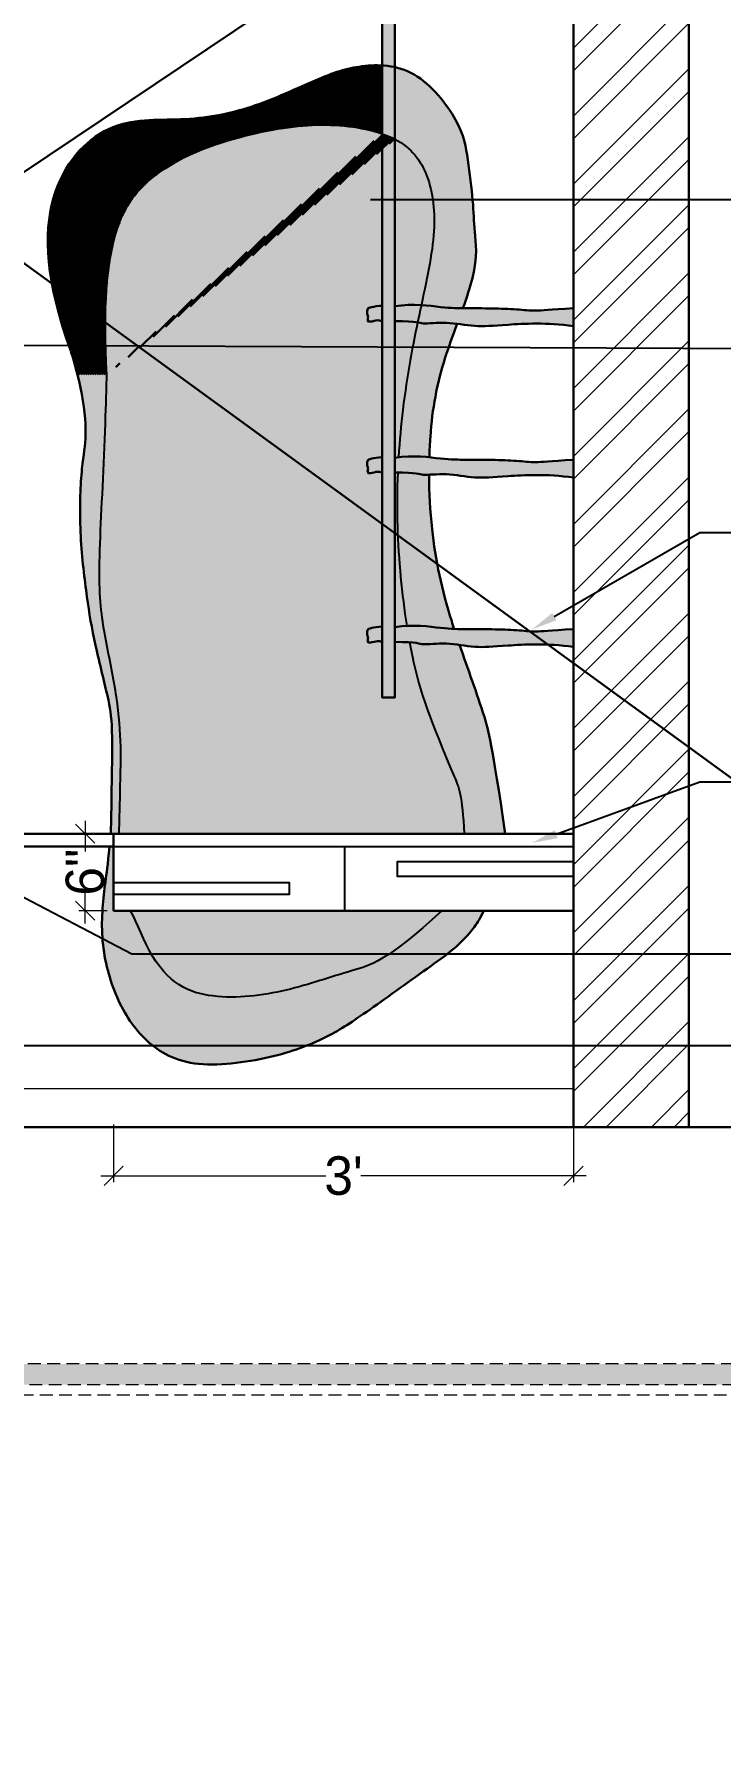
# Model space of a CAD drawing. Header units: millimetres. Extents: x 56222 to 3066687, y -650199 to -121287.
# Drawn here: x 132423.8 to 132477.3, y -183119.5 to -182987 of the extents above; entities that cross this region are included whole.
import ezdxf
from ezdxf import colors
from ezdxf.entities.mleader import LeaderData, LeaderLine
from ezdxf.math import Vec2, Vec3

# ---------------------------------------------------------------- set-up
doc = ezdxf.new("R2010")
doc.units = ezdxf.units.MM
doc.header["$MEASUREMENT"] = 0
doc.header["$PDMODE"] = 35
doc.linetypes.add('DASHED', pattern=[0.75, 0.5, -0.25])
doc.linetypes.add('DASHEDX2', pattern=[1.5, 1, -0.5])
doc.layers.get('Defpoints').update_dxf_attribs({"color": 220})
doc.layers.add('AR HATCH-7', color=7, linetype='Continuous')
for name, color, linetype, lineweight in [('Dimension', 10, 'DASHEDX2', 20), ('FURNITURE', 32, 'Continuous', 9), ('furniture dimensions', 1, 'DASHED', 0), ('FURNITURE-1', 252, 'Continuous', 13), ('glass', 132, 'Continuous', 20), ('GROUND FLOOR  ( HATCH )', 251, 'Continuous', 9), ('SECTION ( HATCH  )', 252, 'Continuous', 9), ('SECTION ( SLAB PLine )', 104, 'Continuous', 30), ('Text', 7, 'Continuous', 15), ('wall', 7, 'Continuous', 30), ('XX~SLAB ( BEAM )~ ( DIM )', 7, 'Continuous', 9)]:
    doc.layers.add(name, color=color, linetype=linetype, lineweight=lineweight)
doc.styles.add('century g', font='GOTHIC.TTF')
doc.styles.add('style4', font='ARIALN.TTF')
doc.dimstyles.new('Archana', dxfattribs={"dimtxt": 2, "dimasz": 0.75, "dimexe": 0.5, "dimexo": 0.5, "dimgap": 0, "dimtad": 0, "dimzin": 0, "dimdsep": 46, "dimlunit": 4, "dimtxsty": 'century g', "dimblk": 'OBLIQUE', "dimcen": 0, "dimdle": 1, "dimclrd": 256, "dimclre": 256, "dimclrt": 256, "dimadec": 0, "dimazin": 0, "dimtfac": 1, "dimtofl": 0, "dimtmove": 1, "dimatfit": 3, "dimfxl": 1, "dimfxlon": 1, "dimtolj": 1, "dimtzin": 0, "dimlwd": -1, "dimlwe": -1, "dimarcsym": 0})

# ---------------------------------------------------------------- blocks, each defined once
blk = doc.blocks.new('_Oblique')
at = {"layer": 'wall', "color": 0, "lineweight": -2}
blk.add_line((-0.5, -0.5), (0.5, 0.5), dxfattribs=at)
blk = doc.blocks.new('*D216')
at = {"layer": 'Defpoints', "color": 0, "linetype": 'Continuous', "lineweight": 30, "transparency": 16777216}
for p in [(132430, -183055.36, 0), (132465.82, -183055.36), (132465.82, -183076.02)]:
    blk.add_point(p, dxfattribs=at)
at = {"layer": 'furniture dimensions', "color": 5, "linetype": 'ByBlock', "transparency": 16777216}
blk.add_line((132430, -183072.02), (132430, -183076.52), dxfattribs=at)
at = {"layer": 'furniture dimensions', "color": 5, "linetype": 'Continuous', "transparency": 16777216}
for p, q in [((132465.82, -183072.02), (132465.82, -183076.52)), ((132429, -183076.02), (132446.54, -183076.02)), ((132466.82, -183076.02), (132449.27, -183076.02))]:
    blk.add_line(p, q, dxfattribs=at)
at = {"layer": 'furniture dimensions', "color": 5, "linetype": 'Continuous', "transparency": 16777216, "xscale": 1.5, "yscale": 1.5, "zscale": 1.5, "rotation": 180}
blk.add_blockref('_Oblique', (132430, -183076.02), dxfattribs=at)
at = {"layer": 'furniture dimensions', "color": 5, "linetype": 'Continuous', "transparency": 16777216, "xscale": 1.5, "yscale": 1.5, "zscale": 1.5}
blk.add_blockref('_Oblique', (132465.82, -183076.02), dxfattribs=at)
at = {"layer": 'furniture dimensions', "linetype": 'Continuous', "lineweight": 0, "transparency": 16777216, "insert": (132447.91, -183076.02), "char_height": 3, "attachment_point": 5, "style": 'century g'}
blk.add_mtext("\\A1;3'", dxfattribs=at)
blk = doc.blocks.new('*D217')
at = {"layer": 'Defpoints', "color": 0, "linetype": 'Continuous', "lineweight": 30, "transparency": 16777216}
for p in [(132427.78, -183049.36), (132430, -183049.36, 0), (132430, -183055.36, 0)]:
    blk.add_point(p, dxfattribs=at)
at = {"layer": 'furniture dimensions', "color": 5, "linetype": 'Continuous', "transparency": 16777216}
for p, q in [((132427.78, -183048.36), (132427.78, -183050.75)), ((132429.5, -183049.36), (132427.28, -183049.36)), ((132427.78, -183056.36), (132427.78, -183053.97))]:
    blk.add_line(p, q, dxfattribs=at)
at = {"layer": 'furniture dimensions', "color": 5, "linetype": 'ByBlock', "transparency": 16777216}
blk.add_line((132429.5, -183055.36), (132427.28, -183055.36), dxfattribs=at)
at = {"layer": 'furniture dimensions', "color": 5, "linetype": 'Continuous', "transparency": 16777216, "xscale": 1.5, "yscale": 1.5, "zscale": 1.5}
for p, rotation in [((132427.78, -183049.36), 90), ((132427.78, -183055.36), 270)]:
    blk.add_blockref('_Oblique', p, dxfattribs=dict(at, rotation=rotation))
at = {"layer": 'furniture dimensions', "linetype": 'Continuous', "lineweight": 0, "transparency": 16777216, "insert": (132427.78, -183052.36), "char_height": 3, "attachment_point": 5, "rotation": 90, "style": 'century g'}
blk.add_mtext('\\A1;6"', dxfattribs=at)

msp = doc.modelspace()

# ---------------------------------------------------------------- hatches: boundary and pattern name
at = {"layer": 'AR HATCH-7', "lineweight": 18, "true_color": 0x939598, "transparency": 33554687}
h = msp.add_hatch(dxfattribs=at)
h.set_pattern_fill('ANSI32', color=252, scale=10)
h.set_pattern_definition([(45, (-1781.0957, 522.8204), (-2.65165043, 2.65165043), []), (45, (-1779.328, 522.8204), (-2.65165043, 2.65165043), [])])
h.paths.add_polyline_path([(132336.81, -182945.22), (132332.32, -182945.22), (132332.32, -183072.22), (132336.81, -183072.22)])
h.paths.add_polyline_path([(132474.82, -182945.22), (132465.82, -182945.22), (132465.82, -183072.22), (132474.82, -183072.22)])
at = {"layer": 'AR HATCH-7', "lineweight": 30, "true_color": 0xf1e8df, "transparency": 33554687}
h = msp.add_hatch(dxfattribs=at)
h.set_pattern_fill('ANSI31', color=254)
h.set_pattern_definition([(45, (-1781.09568, 522.8204), (-0.08838834765, 0.08838834765), [])])
edge = h.paths.add_edge_path()
edge.add_spline(control_points=[(132450.91, -182994.82), (132449.75, -182994.41), (132446.48, -182993.89), (132441.13, -182994.55), (132432.66, -182997.2), (132428.91, -183002.81), (132429.46, -183013.59)], knot_values=[0.012563, 0.012563, 0.012563, 0.012563, 0.775542, 1.775542, 2.775542, 3.762978, 3.762978, 3.762978, 3.762978], degree=3, periodic=0)
edge.add_spline(control_points=[(132451.91, -182995.24), (132451.61, -182995.08), (132451.27, -182994.94), (132450.91, -182994.82)], knot_values=[3.762978, 3.762978, 3.762978, 3.762978, 3.999076, 3.999076, 3.999076, 3.999076], degree=3, periodic=0)
edge.add_line((132450.91, -182994.82), (132450.91, -182989.49))
edge.add_spline(control_points=[(132450.91, -182989.49), (132450.37, -182989.46), (132448.52, -182989.59), (132446.16, -182990.37), (132440.71, -182993), (132435.3, -182993.92), (132429.48, -182993.46), (132424.37, -182999), (132424.68, -183006.27), (132426.68, -183011.82)], knot_values=[0, 0, 0, 0, 0.396916, 1.396916, 2.396916, 3.396916, 4.396916, 5.396916, 6.396916, 6.396916, 6.396916, 6.396916], degree=3, periodic=0)
edge.add_spline(control_points=[(132426.68, -183011.82), (132426.68, -183011.82), (132426.93, -183012.62), (132427.18, -183013.59)], knot_values=[39.253861, 39.253861, 39.253861, 39.253861, 40, 40, 40, 40], degree=3, periodic=0)
edge.add_line((132427.18, -183013.59), (132429.46, -183013.59))
h = msp.add_hatch(color=254, dxfattribs=at)
h.dxf.hatch_style = 1
edge = h.paths.add_edge_path()
edge.add_spline(control_points=[(132430.43, -183049.37), (132430.58, -183043.01), (132430.51, -183041.61), (132430.36, -183038.9), (132429.32, -183034.14), (132428.69, -183029.9), (132429.29, -183020.73), (132429.47, -183013.62), (132429.47, -183013.62)], knot_values=[21.820807, 21.820807, 21.820807, 21.820807, 22, 23, 24, 25, 26, 27, 27, 27, 27], degree=3, periodic=0)
edge.add_spline(control_points=[(132429.47, -183013.62), (132428.86, -183002.89), (132432.62, -182997.21), (132441.13, -182994.55), (132446.48, -182993.89), (132449.75, -182994.41), (132450.91, -182994.82)], knot_values=[0, 0, 0, 0, 1, 2, 3, 3.762978, 3.762978, 3.762978, 3.762978], degree=3, periodic=0)
edge.add_line((132450.91, -182994.82), (132450.91, -182989.49))
edge.add_spline(control_points=[(132450.91, -182989.49), (132450.37, -182989.46), (132448.52, -182989.59), (132446.16, -182990.37), (132440.71, -182993), (132435.3, -182993.92), (132429.48, -182993.46), (132424.37, -182999), (132424.68, -183006.27), (132426.68, -183011.82)], knot_values=[0, 0, 0, 0, 0.396916, 1.396916, 2.396916, 3.396916, 4.396916, 5.396916, 6.396916, 6.396916, 6.396916, 6.396916], degree=3, periodic=0)
edge.add_spline(control_points=[(132426.68, -183011.82), (132426.68, -183011.82), (132427.58, -183014.68), (132427.96, -183018.57), (132427.49, -183020.38), (132427.27, -183025.53), (132427.86, -183030.7), (132428.37, -183033.92), (132429.57, -183038.76), (132429.84, -183040.14), (132429.91, -183042.34), (132429.79, -183049.36)], knot_values=[31.421017, 31.421017, 31.421017, 31.421017, 32.421017, 33.421017, 34.421017, 35.421017, 36.421017, 37.421017, 38.421017, 39.421017, 40, 40, 40, 40], degree=3, periodic=0)
edge.add_line((132429.79, -183049.36), (132430, -183049.36))
edge.add_line((132430, -183049.36), (132430.43, -183049.36))
h = msp.add_hatch(color=254, dxfattribs=at)
h.dxf.hatch_style = 1
edge = h.paths.add_edge_path()
edge.add_spline(control_points=[(132457.97, -182999.93), (132457.88, -182999.01), (132457.57, -182996.68), (132457.19, -182994.06), (132454.31, -182990.42), (132452.41, -182989.74), (132451.91, -182989.63)], knot_values=[6.638635, 6.638635, 6.638635, 6.638635, 7.612589, 8.612589, 9.612589, 9.973954, 9.973954, 9.973954, 9.973954], degree=3, periodic=0)
edge.add_line((132451.91, -182989.63), (132451.91, -182995.24))
edge.add_spline(control_points=[(132451.91, -182995.24), (132451.91, -182995.24), (132453.2, -182995.91), (132454.26, -182997.31), (132454.76, -182999.28), (132454.86, -182999.93)], knot_values=[3.999076, 3.999076, 3.999076, 3.999076, 4, 5, 5.435311, 5.435311, 5.435311, 5.435311], degree=3, periodic=0)
edge.add_line((132454.86, -182999.93), (132457.97, -182999.93))
edge = h.paths.add_edge_path()
edge.add_spline(control_points=[(132457.21, -183008.42), (132457.51, -183007.56), (132458.45, -183004.78), (132458.05, -183002.29), (132458.05, -183000.91), (132457.97, -182999.95), (132457.97, -182999.93)], knot_values=[9.973954, 9.973954, 9.973954, 9.973954, 10.382018, 11.382018, 12.382018, 12.408064, 12.408064, 12.408064, 12.408064], degree=3, periodic=0)
edge.add_line((132457.97, -182999.93), (132454.86, -182999.93))
edge.add_spline(control_points=[(132454.86, -182999.93), (132454.98, -183000.77), (132455.05, -183003.17), (132454.39, -183006.21), (132453.96, -183008.17)], knot_values=[5.435311, 5.435311, 5.435311, 5.435311, 6, 6.879863, 6.879863, 6.879863, 6.879863], degree=3, periodic=0)
edge.add_spline(control_points=[(132453.96, -183008.17), (132454.54, -183008.21), (132455.93, -183008.4), (132456.7, -183008.42), (132457.21, -183008.42)], knot_values=[0.518065, 0.518065, 0.518065, 0.518065, 1, 1.846442, 1.846442, 1.846442, 1.846442], degree=3, periodic=0)
h = msp.add_hatch(color=254, dxfattribs=at)
h.dxf.hatch_style = 1
edge = h.paths.add_edge_path()
edge.add_spline(control_points=[(132455.45, -183013.59), (132455.57, -183013.15), (132455.94, -183011.88), (132456.44, -183010.51), (132456.76, -183009.63)], knot_values=[12.596585, 12.596585, 12.596585, 12.596585, 12.811325, 13.21474, 13.21474, 13.21474, 13.21474], degree=3, periodic=0)
edge.add_spline(control_points=[(132456.76, -183009.63), (132456.48, -183009.59), (132455.45, -183009.48), (132454.21, -183009.66), (132453.88, -183009.55), (132453.68, -183009.52)], knot_values=[0.577272, 0.577272, 0.577272, 0.577272, 0.957566, 1.957566, 2.380294, 2.380294, 2.380294, 2.380294], degree=3, periodic=0)
edge.add_spline(control_points=[(132453.68, -183009.52), (132453.41, -183010.82), (132453.15, -183012.16), (132452.92, -183013.59)], knot_values=[7.077952, 7.077952, 7.077952, 7.077952, 7.648078, 7.648078, 7.648078, 7.648078], degree=3, periodic=0)
edge.add_line((132452.92, -183013.59), (132455.45, -183013.59))
edge = h.paths.add_edge_path()
edge.add_spline(control_points=[(132454.6, -183020.03), (132454.61, -183019.48), (132454.73, -183017.15), (132455.03, -183015.18), (132455.45, -183013.59)], knot_values=[13.21474, 13.21474, 13.21474, 13.21474, 13.449758, 14.235018, 14.235018, 14.235018, 14.235018], degree=3, periodic=0)
edge.add_line((132455.45, -183013.59), (132452.92, -183013.59))
edge.add_spline(control_points=[(132452.92, -183013.59), (132452.78, -183014.47), (132452.48, -183016.5), (132452.27, -183018.73), (132452.19, -183020.02)], knot_values=[7.648078, 7.648078, 7.648078, 7.648078, 8, 8.432235, 8.432235, 8.432235, 8.432235], degree=3, periodic=0)
edge.add_spline(control_points=[(132452.19, -183020.02), (132453.1, -183019.91), (132453.91, -183019.96), (132454.6, -183020.03)], knot_values=[0.065245, 0.065245, 0.065245, 0.065245, 0.704119, 0.704119, 0.704119, 0.704119], degree=3, periodic=0)
edge = h.paths.add_edge_path()
edge.add_spline(control_points=[(132456.53, -183033.41), (132456.46, -183033.2), (132455.62, -183030.56), (132454.78, -183026.71), (132454.58, -183022.78), (132454.58, -183021.39)], knot_values=[14.425563, 14.425563, 14.425563, 14.425563, 14.507648, 15.507648, 16.082085, 16.082085, 16.082085, 16.082085], degree=3, periodic=0)
edge.add_spline(control_points=[(132454.58, -183021.39), (132454.4, -183021.4), (132453.8, -183021.42), (132453.72, -183021.24), (132452.13, -183021.22)], knot_values=[0.042015, 0.042015, 0.042015, 0.042015, 0.365155, 1.32314, 1.32314, 1.32314, 1.32314], degree=3, periodic=0)
edge.add_spline(control_points=[(132452.13, -183021.22), (132452.07, -183022.57), (132452.04, -183026.4), (132452.45, -183030.72), (132452.83, -183033.16)], knot_values=[8.564406, 8.564406, 8.564406, 8.564406, 9, 9.753403, 9.753403, 9.753403, 9.753403], degree=3, periodic=0)
edge.add_spline(control_points=[(132452.83, -183033.16), (132453.88, -183033.12), (132455.33, -183033.33), (132456.22, -183033.39), (132456.53, -183033.41)], knot_values=[0.220336, 0.220336, 0.220336, 0.220336, 1, 1.475736, 1.475736, 1.475736, 1.475736], degree=3, periodic=0)
h = msp.add_hatch(color=254, dxfattribs=at)
h.dxf.hatch_style = 1
edge = h.paths.add_edge_path()
edge.add_spline(control_points=[(132460.51, -183049.36), (132459.47, -183042.25), (132458.68, -183039.43), (132457.59, -183036.51), (132456.95, -183034.65)], knot_values=[16.250706, 16.250706, 16.250706, 16.250706, 16.654491, 17.403786, 17.403786, 17.403786, 17.403786], degree=3, periodic=0)
edge.add_spline(control_points=[(132456.95, -183034.65), (132456.6, -183034.61), (132455.51, -183034.47), (132454, -183034.69), (132453.77, -183034.49), (132453.05, -183034.45)], knot_values=[0.276541, 0.276541, 0.276541, 0.276541, 0.738731, 1.738731, 2.46219, 2.46219, 2.46219, 2.46219], degree=3, periodic=0)
edge.add_spline(control_points=[(132453.05, -183034.45), (132453.11, -183034.79), (132453.77, -183038.15), (132454.8, -183040.89), (132457.18, -183046.4), (132457.31, -183049.36)], knot_values=[9.888117, 9.888117, 9.888117, 9.888117, 10, 11, 11.163303, 11.163303, 11.163303, 11.163303], degree=3, periodic=0)
edge.add_line((132457.31, -183049.36), (132460.51, -183049.36))
edge = h.paths.add_edge_path()
edge.add_spline(control_points=[(132456.02, -183058.71), (132456.8, -183058.1), (132457.76, -183057.21), (132458.59, -183055.91), (132458.84, -183055.36)], knot_values=[19.749544, 19.749544, 19.749544, 19.749544, 20.367226, 20.617681, 20.617681, 20.617681, 20.617681], degree=3, periodic=0)
edge.add_line((132458.84, -183055.36), (132455.57, -183055.36))
edge.add_spline(control_points=[(132455.57, -183055.36), (132453.77, -183057.03), (132452.48, -183058.06), (132451.5, -183058.71)], knot_values=[14.12882, 14.12882, 14.12882, 14.12882, 14.495597, 14.495597, 14.495597, 14.495597], degree=3, periodic=0)
edge.add_line((132451.5, -183058.71), (132456.02, -183058.71))
edge = h.paths.add_edge_path()
edge.add_spline(control_points=[(132445.08, -183065.86), (132445.56, -183065.67), (132447.22, -183064.92), (132449.22, -183063.62), (132453.62, -183060.44), (132455.53, -183059.09), (132456.02, -183058.71)], knot_values=[20.617681, 20.617681, 20.617681, 20.617681, 20.982369, 21.982369, 22.982369, 23.364688, 23.364688, 23.364688, 23.364688], degree=3, periodic=0)
edge.add_line((132456.02, -183058.71), (132451.5, -183058.71))
edge.add_spline(control_points=[(132451.5, -183058.71), (132450.14, -183059.61), (132447.76, -183060.21), (132443.6, -183061.72), (132437.66, -183062.48), (132434.31, -183061.12), (132432.93, -183058.71)], knot_values=[14.495597, 14.495597, 14.495597, 14.495597, 15, 16, 17, 17.962842, 17.962842, 17.962842, 17.962842], degree=3, periodic=0)
edge.add_line((132432.93, -183058.71), (132431.41, -183058.71))
edge.add_line((132431.41, -183058.71), (132429.12, -183057.52))
edge.add_spline(control_points=[(132429.12, -183057.52), (132429.24, -183059.03), (132430.01, -183062.08), (132431.59, -183064.57), (132432.81, -183065.68), (132433.03, -183065.86)], knot_values=[25.79392, 25.79392, 25.79392, 25.79392, 26.776897, 27.776897, 27.982978, 27.982978, 27.982978, 27.982978], degree=3, periodic=0)
edge.add_line((132433.03, -183065.86), (132445.08, -183065.86))
edge = h.paths.add_edge_path()
edge.add_spline(control_points=[(132433.03, -183065.86), (132433.89, -183066.54), (132436.24, -183067.73), (132441.71, -183067.01), (132444.23, -183066.19), (132445.08, -183065.86)], knot_values=[23.364688, 23.364688, 23.364688, 23.364688, 24.158607, 25.158607, 25.79392, 25.79392, 25.79392, 25.79392], degree=3, periodic=0)
edge.add_line((132445.08, -183065.86), (132433.03, -183065.86))
edge = h.paths.add_edge_path()
edge.add_spline(control_points=[(132432.93, -183058.71), (132432.88, -183058.62), (132432.2, -183057.4), (132431.59, -183055.74), (132431.31, -183055.36)], knot_values=[17.962842, 17.962842, 17.962842, 17.962842, 18, 18.438541, 18.438541, 18.438541, 18.438541], degree=3, periodic=0)
edge.add_line((132431.31, -183055.36), (132430, -183055.36))
edge.add_line((132430, -183055.36), (132430, -183050.36))
edge.add_line((132430, -183050.36), (132429.68, -183050.36))
edge.add_spline(control_points=[(132429.68, -183050.36), (132429.54, -183051.84), (132429.29, -183053.48), (132429.01, -183055.93), (132429.12, -183057.49), (132429.12, -183057.52)], knot_values=[27.982978, 27.982978, 27.982978, 27.982978, 28.556584, 29.556584, 29.573606, 29.573606, 29.573606, 29.573606], degree=3, periodic=0)
edge.add_line((132429.12, -183057.52), (132431.41, -183058.71))
edge.add_line((132431.41, -183058.71), (132432.93, -183058.71))
at = {"layer": 'Dimension', "true_color": 0xd39e00}
h = msp.add_hatch(color=42, dxfattribs=at)
h.paths.add_polyline_path([(132309.27, -182929.93), (132309.27, -183092.3), (132539.94, -183092.3), (132539.94, -182929.93)])
h.paths.add_polyline_path([(132310.88, -183090.68), (132538.32, -183090.68), (132538.32, -182931.55), (132310.88, -182931.55)], flags=16)
at = {"layer": 'FURNITURE-1', "lineweight": 30, "true_color": 0x7d5120, "transparency": 33554607}
h = msp.add_hatch(color=27, dxfattribs=at)
h.dxf.hatch_style = 1
h.paths.add_polyline_path([(132451.91, -182958.97), (132450.91, -182958.97), (132450.91, -183038.74), (132451.91, -183038.74)])
h = msp.add_hatch(color=27, dxfattribs=at)
h.dxf.hatch_style = 1
edge = h.paths.add_edge_path()
edge.add_spline(control_points=[(132465.82, -183008.42), (132463.95, -183008.53), (132462.81, -183008.66), (132461.53, -183008.49), (132459.45, -183008.42), (132457.4, -183008.42), (132456.19, -183008.42), (132454.91, -183008.26), (132454.6, -183008.23)], knot_values=[0.704119, 0.704119, 0.704119, 0.704119, 1.704119, 2.704119, 3.704119, 4.704119, 5.704119, 6, 6, 6, 6], degree=3, periodic=0)
edge.add_spline(control_points=[(132454.6, -183008.23), (132453.91, -183008.16), (132453.1, -183008.11), (132452.19, -183008.22)], knot_values=[0.065245, 0.065245, 0.065245, 0.065245, 0.704119, 0.704119, 0.704119, 0.704119], degree=3, periodic=0)
edge.add_spline(control_points=[(132452.19, -183008.22), (132452.1, -183008.23), (132451.91, -183007.96), (132449.82, -183008.42)], knot_values=[0, 0, 0, 0, 0.065245, 0.065245, 0.065245, 0.065245], degree=3, periodic=0)
edge.add_line((132449.82, -183008.42), (132449.78, -183009.4))
edge.add_spline(control_points=[(132449.78, -183009.4), (132451.99, -183009.42), (132452.06, -183009.42), (132452.13, -183009.42)], knot_values=[0, 0, 0, 0, 0.042015, 0.042015, 0.042015, 0.042015], degree=3, periodic=0)
edge.add_spline(control_points=[(132452.13, -183009.42), (132453.72, -183009.43), (132453.8, -183009.61), (132454.4, -183009.6), (132454.58, -183009.59)], knot_values=[0.042015, 0.042015, 0.042015, 0.042015, 1, 1.32314, 1.32314, 1.32314, 1.32314], degree=3, periodic=0)
edge.add_spline(control_points=[(132454.58, -183009.59), (132454.95, -183009.57), (132456.13, -183009.47), (132458.19, -183009.91), (132460.16, -183009.72), (132463.73, -183009.51), (132465.82, -183009.81)], knot_values=[1.32314, 1.32314, 1.32314, 1.32314, 2, 3, 4, 5, 5, 5, 5], degree=3, periodic=0)
edge.add_line((132465.82, -183009.81), (132465.82, -183008.42))
h = msp.add_hatch(color=27, dxfattribs=at)
h.dxf.hatch_style = 1
edge = h.paths.add_edge_path()
edge.add_spline(control_points=[(132465.82, -183020.22), (132463.95, -183020.33), (132462.81, -183020.47), (132461.53, -183020.29), (132459.45, -183020.22), (132457.4, -183020.22), (132456.19, -183020.22), (132454.91, -183020.06), (132454.6, -183020.03)], knot_values=[0.704119, 0.704119, 0.704119, 0.704119, 1.704119, 2.704119, 3.704119, 4.704119, 5.704119, 6, 6, 6, 6], degree=3, periodic=0)
edge.add_spline(control_points=[(132454.6, -183020.03), (132453.91, -183019.96), (132453.1, -183019.91), (132452.19, -183020.02)], knot_values=[0.065245, 0.065245, 0.065245, 0.065245, 0.704119, 0.704119, 0.704119, 0.704119], degree=3, periodic=0)
edge.add_spline(control_points=[(132452.19, -183020.02), (132452.1, -183020.03), (132451.91, -183019.76), (132449.82, -183020.22)], knot_values=[0, 0, 0, 0, 0.065245, 0.065245, 0.065245, 0.065245], degree=3, periodic=0)
edge.add_line((132449.82, -183020.22), (132449.78, -183021.2))
edge.add_spline(control_points=[(132449.78, -183021.2), (132451.99, -183021.22), (132452.06, -183021.22), (132452.13, -183021.22)], knot_values=[0, 0, 0, 0, 0.042015, 0.042015, 0.042015, 0.042015], degree=3, periodic=0)
edge.add_spline(control_points=[(132452.13, -183021.22), (132453.72, -183021.24), (132453.8, -183021.42), (132454.4, -183021.4), (132454.58, -183021.39)], knot_values=[0.042015, 0.042015, 0.042015, 0.042015, 1, 1.32314, 1.32314, 1.32314, 1.32314], degree=3, periodic=0)
edge.add_spline(control_points=[(132454.58, -183021.39), (132454.95, -183021.37), (132456.13, -183021.28), (132458.19, -183021.71), (132460.16, -183021.52), (132463.73, -183021.31), (132465.82, -183021.61)], knot_values=[1.32314, 1.32314, 1.32314, 1.32314, 2, 3, 4, 5, 5, 5, 5], degree=3, periodic=0)
edge.add_line((132465.82, -183021.61), (132465.82, -183020.22))
h = msp.add_hatch(color=27, dxfattribs=at)
h.dxf.hatch_style = 1
edge = h.paths.add_edge_path()
edge.add_spline(control_points=[(132465.82, -183033.42), (132463.95, -183033.53), (132462.81, -183033.66), (132461.53, -183033.49), (132459.45, -183033.42), (132457.4, -183033.42), (132456.19, -183033.42), (132454.91, -183033.26), (132454.6, -183033.23)], knot_values=[0.704119, 0.704119, 0.704119, 0.704119, 1.704119, 2.704119, 3.704119, 4.704119, 5.704119, 6, 6, 6, 6], degree=3, periodic=0)
edge.add_spline(control_points=[(132454.6, -183033.23), (132453.91, -183033.16), (132453.1, -183033.11), (132452.19, -183033.22)], knot_values=[0.065245, 0.065245, 0.065245, 0.065245, 0.704119, 0.704119, 0.704119, 0.704119], degree=3, periodic=0)
edge.add_spline(control_points=[(132452.19, -183033.22), (132452.1, -183033.23), (132451.91, -183032.96), (132449.82, -183033.42)], knot_values=[0, 0, 0, 0, 0.065245, 0.065245, 0.065245, 0.065245], degree=3, periodic=0)
edge.add_line((132449.82, -183033.42), (132449.78, -183034.4))
edge.add_spline(control_points=[(132449.78, -183034.4), (132451.99, -183034.42), (132452.06, -183034.42), (132452.13, -183034.42)], knot_values=[0, 0, 0, 0, 0.042015, 0.042015, 0.042015, 0.042015], degree=3, periodic=0)
edge.add_spline(control_points=[(132452.13, -183034.42), (132453.72, -183034.43), (132453.8, -183034.61), (132454.4, -183034.6), (132454.58, -183034.59)], knot_values=[0.042015, 0.042015, 0.042015, 0.042015, 1, 1.32314, 1.32314, 1.32314, 1.32314], degree=3, periodic=0)
edge.add_spline(control_points=[(132454.58, -183034.59), (132454.95, -183034.57), (132456.13, -183034.47), (132458.19, -183034.91), (132460.16, -183034.72), (132463.73, -183034.51), (132465.82, -183034.81)], knot_values=[1.32314, 1.32314, 1.32314, 1.32314, 2, 3, 4, 5, 5, 5, 5], degree=3, periodic=0)
edge.add_line((132465.82, -183034.81), (132465.82, -183033.42))
at = {"layer": 'GROUND FLOOR  ( HATCH )', "lineweight": 30, "true_color": 0xcd2027}
h = msp.add_hatch(color=242, dxfattribs=at)
h.dxf.hatch_style = 1
h.set_gradient(color1=(147, 149, 152), name='CURVED')
edge = h.paths.add_edge_path()
edge.add_spline(control_points=[(132450.91, -183021.22), (132450.6, -183021.1), (132450.34, -183021.22), (132449.88, -183021.29), (132449.77, -183021.22)], knot_values=[0, 0, 0, 0, 1, 2, 2, 2, 2], degree=3, periodic=0)
edge.add_spline(control_points=[(132449.79, -183021.21), (132449.77, -183021.22), (132449.87, -183020.88), (132449.7, -183020.57), (132449.77, -183020.41), (132449.77, -183020.32), (132449.82, -183020.22)], knot_values=[0.000232, 0.000232, 0.000232, 0.000232, 1.000232, 2.000232, 3.000232, 4, 4, 4, 4], degree=3, periodic=0)
edge.add_spline(control_points=[(132449.82, -183020.22), (132449.82, -183020.21), (132450.3, -183020.05), (132450.91, -183020.03)], knot_values=[0, 0, 0, 0, 0.944904, 0.944904, 0.944904, 0.944904], degree=3, periodic=0)
edge.add_line((132450.91, -183020.03), (132450.91, -183009.42))
edge.add_spline(control_points=[(132450.91, -183009.42), (132450.6, -183009.3), (132450.34, -183009.42), (132449.88, -183009.49), (132449.77, -183009.42)], knot_values=[0, 0, 0, 0, 1, 2, 2, 2, 2], degree=3, periodic=0)
edge.add_spline(control_points=[(132449.79, -183009.4), (132449.77, -183009.42), (132449.87, -183009.07), (132449.7, -183008.77), (132449.77, -183008.61), (132449.77, -183008.52), (132449.82, -183008.42)], knot_values=[0.000232, 0.000232, 0.000232, 0.000232, 1.000232, 2.000232, 3.000232, 4, 4, 4, 4], degree=3, periodic=0)
edge.add_spline(control_points=[(132449.82, -183008.42), (132449.82, -183008.4), (132450.3, -183008.25), (132450.91, -183008.22)], knot_values=[0, 0, 0, 0, 0.944904, 0.944904, 0.944904, 0.944904], degree=3, periodic=0)
edge.add_line((132450.91, -183008.22), (132450.91, -182994.82))
edge.add_spline(control_points=[(132450.91, -182994.82), (132449.75, -182994.41), (132446.48, -182993.89), (132441.13, -182994.55), (132432.62, -182997.21), (132428.86, -183002.89), (132429.47, -183013.62)], knot_values=[0, 0, 0, 0, 0.762978, 1.762978, 2.762978, 3.762978, 3.762978, 3.762978, 3.762978], degree=3, periodic=0)
edge.add_spline(control_points=[(132429.47, -183013.62), (132429.47, -183013.62), (132429.29, -183020.73), (132428.69, -183029.9), (132429.32, -183034.14), (132430.36, -183038.9), (132430.51, -183041.61), (132430.58, -183043.01), (132430.43, -183049.37)], knot_values=[21.820807, 21.820807, 21.820807, 21.820807, 22.820807, 23.820807, 24.820807, 25.820807, 26.820807, 27, 27, 27, 27], degree=3, periodic=0)
edge.add_line((132430.43, -183049.36), (132457.31, -183049.36))
edge.add_spline(control_points=[(132457.31, -183049.36), (132457.18, -183046.4), (132454.8, -183040.89), (132453.77, -183038.15), (132453.11, -183034.79), (132453.05, -183034.45)], knot_values=[9.888117, 9.888117, 9.888117, 9.888117, 10.051421, 11.051421, 11.163303, 11.163303, 11.163303, 11.163303], degree=3, periodic=0)
edge.add_spline(control_points=[(132453.05, -183034.45), (132452.78, -183034.43), (132452.41, -183034.42), (132451.91, -183034.42)], knot_values=[0, 0, 0, 0, 0.276541, 0.276541, 0.276541, 0.276541], degree=3, periodic=0)
edge.add_line((132451.91, -183034.42), (132451.91, -183038.74))
edge.add_line((132451.91, -183038.74), (132450.91, -183038.74))
edge.add_line((132450.91, -183038.74), (132450.91, -183034.42))
edge.add_spline(control_points=[(132450.91, -183034.42), (132450.6, -183034.3), (132450.34, -183034.42), (132449.88, -183034.49), (132449.77, -183034.42)], knot_values=[0, 0, 0, 0, 1, 2, 2, 2, 2], degree=3, periodic=0)
edge.add_spline(control_points=[(132449.79, -183034.4), (132449.77, -183034.42), (132449.87, -183034.07), (132449.7, -183033.77), (132449.77, -183033.61), (132449.77, -183033.52), (132449.82, -183033.42)], knot_values=[0.000232, 0.000232, 0.000232, 0.000232, 1.000232, 2.000232, 3.000232, 4, 4, 4, 4], degree=3, periodic=0)
edge.add_spline(control_points=[(132449.82, -183033.42), (132449.82, -183033.4), (132450.3, -183033.25), (132450.91, -183033.22)], knot_values=[0, 0, 0, 0, 0.944904, 0.944904, 0.944904, 0.944904], degree=3, periodic=0)
edge.add_line((132450.91, -183033.22), (132450.91, -183021.22))
edge = h.paths.add_edge_path(flags=17)
edge.add_spline(control_points=[(132453.96, -183008.17), (132454.39, -183006.21), (132455.25, -183002.25), (132454.68, -182997.86), (132453.2, -182995.91), (132451.91, -182995.24), (132451.91, -182995.24)], knot_values=[3.999076, 3.999076, 3.999076, 3.999076, 4.878939, 5.878939, 6.878939, 6.879863, 6.879863, 6.879863, 6.879863], degree=3, periodic=0)
edge.add_line((132451.91, -182995.24), (132451.91, -183008.26))
edge.add_spline(control_points=[(132451.91, -183008.26), (132452.66, -183008.14), (132453.35, -183008.14), (132453.96, -183008.17)], knot_values=[0, 0, 0, 0, 0.518065, 0.518065, 0.518065, 0.518065], degree=3, periodic=0)
h = msp.add_hatch(color=242, dxfattribs=at)
h.dxf.hatch_style = 1
h.set_gradient(color1=(147, 149, 152), name='CURVED')
edge = h.paths.add_edge_path()
edge.add_spline(control_points=[(132453.27, -183011.55), (132453.41, -183010.86), (132453.54, -183010.18), (132453.68, -183009.52)], knot_values=[7.077952, 7.077952, 7.077952, 7.077952, 7.36989, 7.36989, 7.36989, 7.36989], degree=3, periodic=0)
edge.add_spline(control_points=[(132453.68, -183009.52), (132453.41, -183009.47), (132452.95, -183009.42), (132451.91, -183009.42)], knot_values=[0, 0, 0, 0, 0.577272, 0.577272, 0.577272, 0.577272], degree=3, periodic=0)
edge.add_line((132451.91, -183009.42), (132451.91, -183011.55))
edge.add_line((132451.91, -183011.55), (132453.27, -183011.55))
edge = h.paths.add_edge_path()
edge.add_spline(control_points=[(132452.19, -183020.02), (132452.27, -183018.73), (132452.56, -183015.71), (132452.99, -183013.05), (132453.27, -183011.55)], knot_values=[7.36989, 7.36989, 7.36989, 7.36989, 7.802126, 8.432235, 8.432235, 8.432235, 8.432235], degree=3, periodic=0)
edge.add_line((132453.27, -183011.55), (132451.91, -183011.55))
edge.add_line((132451.91, -183011.55), (132451.91, -183020.06))
edge.add_spline(control_points=[(132451.91, -183020.06), (132452, -183020.05), (132452.1, -183020.03), (132452.19, -183020.02)], knot_values=[0, 0, 0, 0, 0.065245, 0.065245, 0.065245, 0.065245], degree=3, periodic=0)
h = msp.add_hatch(color=242, dxfattribs=at)
h.dxf.hatch_style = 1
h.set_gradient(color1=(147, 149, 152), name='CURVED')
edge = h.paths.add_edge_path()
edge.add_spline(control_points=[(132452.83, -183033.16), (132452.45, -183030.72), (132452.04, -183026.4), (132452.07, -183022.57), (132452.13, -183021.22)], knot_values=[8.564406, 8.564406, 8.564406, 8.564406, 9.317809, 9.753403, 9.753403, 9.753403, 9.753403], degree=3, periodic=0)
edge.add_spline(control_points=[(132452.13, -183021.22), (132452.06, -183021.22), (132451.99, -183021.22), (132451.91, -183021.22)], knot_values=[0, 0, 0, 0, 0.042015, 0.042015, 0.042015, 0.042015], degree=3, periodic=0)
edge.add_line((132451.91, -183021.22), (132451.91, -183033.26))
edge.add_spline(control_points=[(132451.91, -183033.26), (132452.12, -183033.22), (132452.33, -183033.2), (132452.54, -183033.18)], knot_values=[0, 0, 0, 0, 0.14802, 0.14802, 0.14802, 0.14802], degree=3, periodic=0)
edge.add_spline(control_points=[(132452.54, -183033.18), (132452.64, -183033.18), (132452.74, -183033.17), (132452.83, -183033.16)], knot_values=[0.14802, 0.14802, 0.14802, 0.14802, 0.220336, 0.220336, 0.220336, 0.220336], degree=3, periodic=0)
h = msp.add_hatch(color=242, dxfattribs=at)
h.dxf.hatch_style = 1
h.set_gradient(color1=(147, 149, 152), name='CURVED')
edge = h.paths.add_edge_path()
edge.add_spline(control_points=[(132451.5, -183058.71), (132452.48, -183058.06), (132453.77, -183057.03), (132455.57, -183055.36)], knot_values=[14.12882, 14.12882, 14.12882, 14.12882, 14.495597, 14.495597, 14.495597, 14.495597], degree=3, periodic=0)
edge.add_line((132455.57, -183055.36), (132431.31, -183055.36))
edge.add_spline(control_points=[(132431.31, -183055.36), (132431.59, -183055.74), (132432.2, -183057.4), (132432.88, -183058.62), (132432.93, -183058.71)], knot_values=[17.962842, 17.962842, 17.962842, 17.962842, 18.401383, 18.438541, 18.438541, 18.438541, 18.438541], degree=3, periodic=0)
edge.add_line((132432.93, -183058.71), (132451.5, -183058.71))
edge = h.paths.add_edge_path()
edge.add_spline(control_points=[(132432.93, -183058.71), (132434.31, -183061.12), (132437.66, -183062.48), (132443.6, -183061.72), (132447.76, -183060.21), (132450.14, -183059.61), (132451.5, -183058.71)], knot_values=[14.495597, 14.495597, 14.495597, 14.495597, 15.45844, 16.45844, 17.45844, 17.962842, 17.962842, 17.962842, 17.962842], degree=3, periodic=0)
edge.add_line((132451.5, -183058.71), (132432.93, -183058.71))

# ---------------------------------------------------------------- linework, layer by layer
at = {"layer": 'Dimension', "color": 42, "true_color": 0xd39e00, "elevation": 0.12}
for points in [[(132308.46, -182929.12), (132540.75, -182929.12), (132540.75, -183093.11), (132308.46, -183093.11)], [(132309.27, -182929.93), (132539.94, -182929.93), (132539.94, -183092.3), (132309.27, -183092.3)], [(132310.88, -182931.55), (132538.32, -182931.55), (132538.32, -183090.68), (132310.88, -183090.68)]]:
    msp.add_lwpolyline(points, close=True, dxfattribs=at)
at = {"layer": 'FURNITURE', "lineweight": 30}
for p, q in [((132361.05, -183049.36, 0), (132430, -183049.36, 0)), ((132430, -183049.36, 0), (132465.82, -183049.36, 0)), ((132430, -183055.36, 0), (132430, -183049.36, 0)), ((132361.05, -183050.36, 0), (132430, -183050.36, 0)), ((132430, -183055.36, 0), (132465.82, -183055.36, 0))]:
    msp.add_line(p, q, dxfattribs=at)
at = {"layer": 'FURNITURE', "lineweight": 25}
for p, q in [((132430, -183050.36, 0), (132465.82, -183050.36, 0)), ((132448.01, -183055.36, 0), (132448.01, -183050.36, 0))]:
    msp.add_line(p, q, dxfattribs=at)
at = {"layer": 'FURNITURE', "lineweight": 30}
msp.add_lwpolyline([(132451.91, -182958.97), (132451.91, -183038.74), (132450.91, -183038.74), (132450.91, -182958.97)], close=True, dxfattribs=at)
at = {"layer": 'FURNITURE', "lineweight": 25}
msp.add_lwpolyline([(132465.82, -183051.56), (132452.1, -183051.56), (132452.1, -183052.66), (132465.82, -183052.66)], close=True, dxfattribs=at)
at = {"layer": 'FURNITURE', "lineweight": 25, "elevation": 0}
msp.add_lwpolyline([(132430, -183054.08), (132443.71, -183054.08), (132443.71, -183053.18), (132430, -183053.18)], close=True, dxfattribs=at)
at = {"layer": 'FURNITURE', "lineweight": 25}
msp.add_lwpolyline([(132463.82, -183072.22), (132431.79, -183072.22)], dxfattribs=at)
at = {"layer": 'FURNITURE', "lineweight": 30}
for points, knots in [([(132426.68, -183011.82), (132424.68, -183006.27), (132424.37, -182999), (132429.48, -182993.46), (132435.3, -182993.92), (132440.71, -182993), (132446.16, -182990.37), (132449.11, -182989.39), (132453.53, -182989.44), (132457.19, -182994.06), (132457.57, -182996.7), (132458.05, -183000.25), (132458.05, -183002.29), (132458.45, -183004.78), (132457.51, -183007.56), (132457.21, -183008.42)], [0, 0, 0, 0, 1, 2, 3, 4, 5, 6, 7, 8, 9, 10, 11, 12, 12.408064, 12.408064, 12.408064, 12.408064]), ([(132456.76, -183009.63), (132456.44, -183010.51), (132455.3, -183013.62), (132454.75, -183016.66), (132454.61, -183019.48), (132454.6, -183020.03)], [12.596585, 12.596585, 12.596585, 12.596585, 13, 14, 14.235018, 14.235018, 14.235018, 14.235018]), ([(132429.79, -183049.36, 0), (132429.91, -183042.34), (132429.84, -183040.14), (132429.57, -183038.76), (132428.37, -183033.92), (132427.86, -183030.7), (132427.27, -183025.53), (132427.49, -183020.38), (132427.96, -183018.57), (132427.58, -183014.68), (132426.68, -183011.82), (132426.68, -183011.82)], [31.421017, 31.421017, 31.421017, 31.421017, 32, 33, 34, 35, 36, 37, 38, 39, 40, 40, 40, 40]), ([(132454.58, -183021.39), (132454.58, -183022.78), (132454.78, -183026.71), (132455.62, -183030.56), (132456.46, -183033.2), (132456.53, -183033.41)], [14.425563, 14.425563, 14.425563, 14.425563, 15, 16, 16.082085, 16.082085, 16.082085, 16.082085]), ([(132456.95, -183034.65), (132457.59, -183036.51), (132458.68, -183039.43), (132459.47, -183042.25), (132460.51, -183049.36)], [16.250706, 16.250706, 16.250706, 16.250706, 17, 17.403786, 17.403786, 17.403786, 17.403786]), ([(132458.84, -183055.36), (132458.59, -183055.91), (132457.4, -183057.78), (132454.76, -183059.62), (132449.22, -183063.62), (132446.68, -183065.27), (132442.53, -183066.9), (132435.78, -183067.79), (132432.16, -183065.48), (132429.99, -183062.06), (132428.84, -183057.44), (132429.29, -183053.48), (132429.54, -183051.84), (132429.68, -183050.36)], [19.749544, 19.749544, 19.749544, 19.749544, 20, 21, 22, 23, 24, 25, 26, 27, 28, 29, 29.573606, 29.573606, 29.573606, 29.573606])]:
    msp.add_open_spline(points, degree=3, knots=knots, dxfattribs=at)
for points in [[(132449.82, -183008.42), (132449.77, -183008.52), (132449.77, -183008.61), (132449.7, -183008.77), (132449.87, -183009.07), (132449.77, -183009.42), (132449.79, -183009.4)], [(132450.91, -183008.22), (132450.26, -183008.25), (132449.77, -183008.42), (132449.82, -183008.42)], [(132451.91, -183008.26), (132453.36, -183008.03), (132455.82, -183008.42), (132457.4, -183008.42), (132459.45, -183008.42), (132461.53, -183008.49), (132462.81, -183008.66), (132463.95, -183008.53), (132465.82, -183008.42)], [(132450.91, -183009.42), (132450.6, -183009.3), (132450.34, -183009.42), (132449.88, -183009.49), (132449.77, -183009.42)], [(132451.91, -183009.42), (132453.72, -183009.42), (132453.81, -183009.72), (132455.88, -183009.42), (132458.19, -183009.91), (132460.16, -183009.72), (132463.73, -183009.51), (132465.82, -183009.81)], [(132449.82, -183020.22), (132449.77, -183020.32), (132449.77, -183020.41), (132449.7, -183020.57), (132449.87, -183020.88), (132449.77, -183021.22), (132449.79, -183021.21)], [(132450.91, -183020.03), (132450.26, -183020.05), (132449.77, -183020.22), (132449.82, -183020.22)], [(132451.91, -183020.06), (132453.36, -183019.84), (132455.82, -183020.22), (132457.4, -183020.22), (132459.45, -183020.22), (132461.53, -183020.29), (132462.81, -183020.47), (132463.95, -183020.33), (132465.82, -183020.22)], [(132450.91, -183021.22), (132450.6, -183021.1), (132450.34, -183021.22), (132449.88, -183021.29), (132449.77, -183021.22)], [(132451.91, -183021.22), (132453.72, -183021.22), (132453.81, -183021.52), (132455.88, -183021.22), (132458.19, -183021.71), (132460.16, -183021.52), (132463.73, -183021.31), (132465.82, -183021.61)], [(132449.82, -183033.42), (132449.77, -183033.52), (132449.77, -183033.61), (132449.7, -183033.77), (132449.87, -183034.07), (132449.77, -183034.42), (132449.79, -183034.4)], [(132450.91, -183033.22), (132450.26, -183033.25), (132449.77, -183033.42), (132449.82, -183033.42)], [(132451.91, -183033.26), (132453.36, -183033.03), (132455.82, -183033.42), (132457.4, -183033.42), (132459.45, -183033.42), (132461.53, -183033.49), (132462.81, -183033.66), (132463.95, -183033.53), (132465.82, -183033.42)], [(132450.91, -183034.42), (132450.6, -183034.3), (132450.34, -183034.42), (132449.88, -183034.49), (132449.77, -183034.42)], [(132451.91, -183034.42), (132453.72, -183034.42), (132453.81, -183034.72), (132455.88, -183034.42), (132458.19, -183034.91), (132460.16, -183034.72), (132463.73, -183034.51), (132465.82, -183034.81)]]:
    msp.add_open_spline(points, degree=3, dxfattribs=at)
at = {"layer": 'glass', "color": 242, "lineweight": 30, "true_color": 0xcd2027}
for p, q in [((132580.48, -183119.51), (132256.5, -182883.76)), ((132256.5, -183109.52), (132591.48, -182884.76))]:
    msp.add_line(p, q, dxfattribs=at)
at = {"layer": 'glass', "lineweight": 25}
for points, knots in [([(132429.47, -183013.62), (132428.86, -183002.89), (132432.62, -182997.21), (132441.13, -182994.55), (132446.94, -182993.84), (132452.47, -182994.94), (132454.68, -182997.86), (132455.27, -183002.44), (132453.77, -183008.87), (132452.66, -183014.65), (132452.27, -183018.73), (132452.19, -183020.02)], [0, 0, 0, 0, 1, 2, 3, 4, 5, 6, 7, 8, 8.432235, 8.432235, 8.432235, 8.432235]), ([(132430.43, -183049.37), (132430.58, -183043.01), (132430.51, -183041.61), (132430.36, -183038.9), (132429.32, -183034.14), (132428.69, -183029.9), (132429.29, -183020.73), (132429.47, -183013.62), (132429.47, -183013.62)], [21.820807, 21.820807, 21.820807, 21.820807, 22, 23, 24, 25, 26, 27, 27, 27, 27]), ([(132452.13, -183021.22), (132452.07, -183022.57), (132452.04, -183026.4), (132452.45, -183030.72), (132452.83, -183033.16)], [8.564406, 8.564406, 8.564406, 8.564406, 9, 9.753403, 9.753403, 9.753403, 9.753403]), ([(132453.05, -183034.45), (132453.11, -183034.79), (132453.77, -183038.15), (132454.8, -183040.89), (132457.18, -183046.4), (132457.31, -183049.36, 0)], [9.888117, 9.888117, 9.888117, 9.888117, 10, 11, 11.163303, 11.163303, 11.163303, 11.163303]), ([(132455.57, -183055.36, 0), (132451.29, -183059.34, 0), (132448.37, -183059.99), (132443.6, -183061.72), (132437.59, -183062.49), (132433.43, -183060.76), (132431.59, -183055.74), (132431.31, -183055.36)], [14.12882, 14.12882, 14.12882, 14.12882, 15, 16, 17, 18, 18.438541, 18.438541, 18.438541, 18.438541])]:
    msp.add_open_spline(points, degree=3, knots=knots, dxfattribs=at)
at = {"layer": 'SECTION ( HATCH  )', "color": 252, "lineweight": 0, "true_color": 0x939598}
msp.add_line((132353.05, -183069.22), (132465.82, -183069.22), dxfattribs=at)
at = {"layer": 'SECTION ( SLAB PLine )', "color": 1}
msp.add_line((132327.14, -183072.22), (132481.9, -183072.22), dxfattribs=at)
at = {"layer": 'XX~SLAB ( BEAM )~ ( DIM )', "lineweight": 30}
msp.add_lwpolyline([(132465.82, -182945.22), (132474.82, -182945.22), (132474.82, -183072.22), (132465.82, -183072.22)], close=True, dxfattribs=at)

# ---------------------------------------------------------------- dimensions: what is measured, and where the dimension line sits
at = {"layer": 'furniture dimensions', "color": 5, "linetype": 'Continuous', "lineweight": 0}
dim = msp.add_linear_dim(base=(132427.78, -183049.36), p1=(132430, -183055.36, 0), p2=(132430, -183049.36, 0), angle=90, dimstyle='Archana', override={"dimtxt": 3, "dimasz": 1.5, "dimdec": 0, "dimclrd": 5, "dimclre": 5, "dimfxl": 4}, dxfattribs=at)
dim.commit()
dim.dimension.update_dxf_attribs({"geometry": '*D217', "text_midpoint": (132427.78, -183052.36)})
dim = msp.add_linear_dim(base=(132465.82, -183076.02), p1=(132430, -183055.36, 0), p2=(132465.82, -183055.36), dimstyle='Archana', override={"dimtxt": 3, "dimasz": 1.5, "dimdec": 0, "dimclrd": 5, "dimclre": 5, "dimfxl": 4}, dxfattribs=at)
dim.commit()
dim.dimension.update_dxf_attribs({"geometry": '*D216', "text_midpoint": (132447.91, -183076.02)})

# ---------------------------------------------------------------- leaders
at = {"layer": 'Text', "color": 1, "lineweight": 0, "ltscale": 20}
ml = msp.add_multileader_mtext('Standard', dxfattribs=at)
ml.set_content('Mirror', color=1, style='style4')
ml.set_leader_properties()
ml.build(insert=Vec2(0, 0))
ml.multileader.update_dxf_attribs({"dogleg_length": 2.02, "arrow_head_size": 2})
ctx = ml.context
ctx.base_point, ctx.char_height, ctx.arrow_head_size, ctx.landing_gap_size, ctx.plane_origin = Vec3(132483.03, -182999.93), 3, 2, 0.4, Vec3(132416, -182999.93)
notes = []
notes.append((ctx, [(0, (1, 1, 0), (132481.01, -182999.93), (1, 0), 2.02, [(0, [(132448.01, -182999.93)], 0, [])])]))
ctx.mtext.insert = Vec3(132483.43, -182998.4)
ml = msp.add_multileader_mtext('Standard', dxfattribs=at)
ml.set_content('Artifact/Lights\\P/photos', color=1, style='style4')
ml.set_leader_properties()
ml.build(insert=Vec2(0, 0))
ml.multileader.update_dxf_attribs({"dogleg_length": 2.02, "arrow_head_size": 2})
ctx = ml.context
ctx.base_point, ctx.char_height, ctx.arrow_head_size, ctx.landing_gap_size, ctx.plane_origin = Vec3(132483.14, -183011.55), 3, 2, 0.4, Vec3(132416.11, -183011.55)
notes.append((ctx, [(0, (1, 1, 0), (132481.12, -183011.55), (1, 0), 2.02, [(0, [(132418.64, -183011.28)], 0, [])])]))
ctx.mtext.insert = Vec3(132483.54, -183009.64)
ml = msp.add_multileader_mtext('Standard', dxfattribs=at)
ml.set_content('wooden \\Pshelf', color=1, style='style4')
ml.set_leader_properties()
ml.build(insert=Vec2(0, 0))
ml.multileader.update_dxf_attribs({"dogleg_length": 2.02, "arrow_head_size": 2})
ctx = ml.context
ctx.base_point, ctx.char_height, ctx.arrow_head_size, ctx.landing_gap_size, ctx.plane_origin = Vec3(132482.1, -183025.9), 3, 2, 0.4, Vec3(132416, -183028.97)
notes.append((ctx, [(0, (1, 1, 0), (132475.68, -183025.9), (1, 0), 6.42, [(0, [(132462.6, -183033.44)], 0, [])])]))
ctx.mtext.insert = Vec3(132482.5, -183024.37)
ml = msp.add_multileader_mtext('Standard', dxfattribs=at)
ml.set_content('drawer', color=1, style='style4')
ml.set_leader_properties()
ml.build(insert=Vec2(0, 0))
ml.multileader.update_dxf_attribs({"dogleg_length": 2.02, "arrow_head_size": 2})
ctx = ml.context
ctx.base_point, ctx.char_height, ctx.arrow_head_size, ctx.landing_gap_size, ctx.plane_origin = Vec3(132482.1, -183045.33), 3, 2, 0.4, Vec3(132416, -183045.33)
notes.append((ctx, [(0, (1, 1, 0), (132475.68, -183045.33), (1, 0), 6.42, [(0, [(132462.6, -183050.08)], 0, [])])]))
ctx.mtext.insert = Vec3(132482.5, -183043.81)
ml = msp.add_multileader_mtext('Standard', dxfattribs=at)
ml.set_content('shelf', color=1, style='style4')
ml.set_leader_properties()
ml.build(insert=Vec2(0, 0))
ml.multileader.update_dxf_attribs({"dogleg_length": 2.02, "arrow_head_size": 2})
ctx = ml.context
ctx.base_point, ctx.char_height, ctx.arrow_head_size, ctx.landing_gap_size, ctx.plane_origin = Vec3(132482.99, -183058.71), 3, 2, 0.4, Vec3(132416, -183056.99)
notes.append((ctx, [(0, (1, 1, 0), (132431.41, -183058.71), (1, 0), 51.58, [(0, [(132415.33, -183050.3)], 0, [])])]))
ctx.mtext.insert = Vec3(132483.39, -183057.19)
ml = msp.add_multileader_mtext('Standard', dxfattribs=at)
ml.set_content('Console', color=1, style='style4')
ml.set_leader_properties()
ml.build(insert=Vec2(0, 0))
ml.multileader.update_dxf_attribs({"dogleg_length": 2.02, "arrow_head_size": 2})
ctx = ml.context
ctx.base_point, ctx.char_height, ctx.arrow_head_size, ctx.landing_gap_size, ctx.plane_origin = Vec3(132483.03, -183065.86), 3, 2, 0.4, Vec3(132416, -183065.86)
notes.append((ctx, [(0, (1, 1, 0), (132481.01, -183065.86), (1, 0), 2.02, [(0, [(132416.45, -183065.86)], 0, [])])]))
ctx.mtext.insert = Vec3(132483.43, -183064.33)
for ctx, leaders in notes:
    for number, flags, end, landing, length, lines in leaders:
        leader = LeaderData()
        leader.index, (leader.has_last_leader_line, leader.has_dogleg_vector, leader.attachment_direction) = number, flags
        leader.last_leader_point, leader.dogleg_vector, leader.dogleg_length = Vec3(end), Vec3(landing), length
        for number, points, colour, breaks in lines:
            line = LeaderLine()
            line.index, line.vertices, line.color, line.breaks = number, Vec3.list(points), colors.encode_raw_color(colour), breaks
            leader.lines.append(line)
        ctx.leaders.append(leader)

doc.saveas('drawing.dxf')
